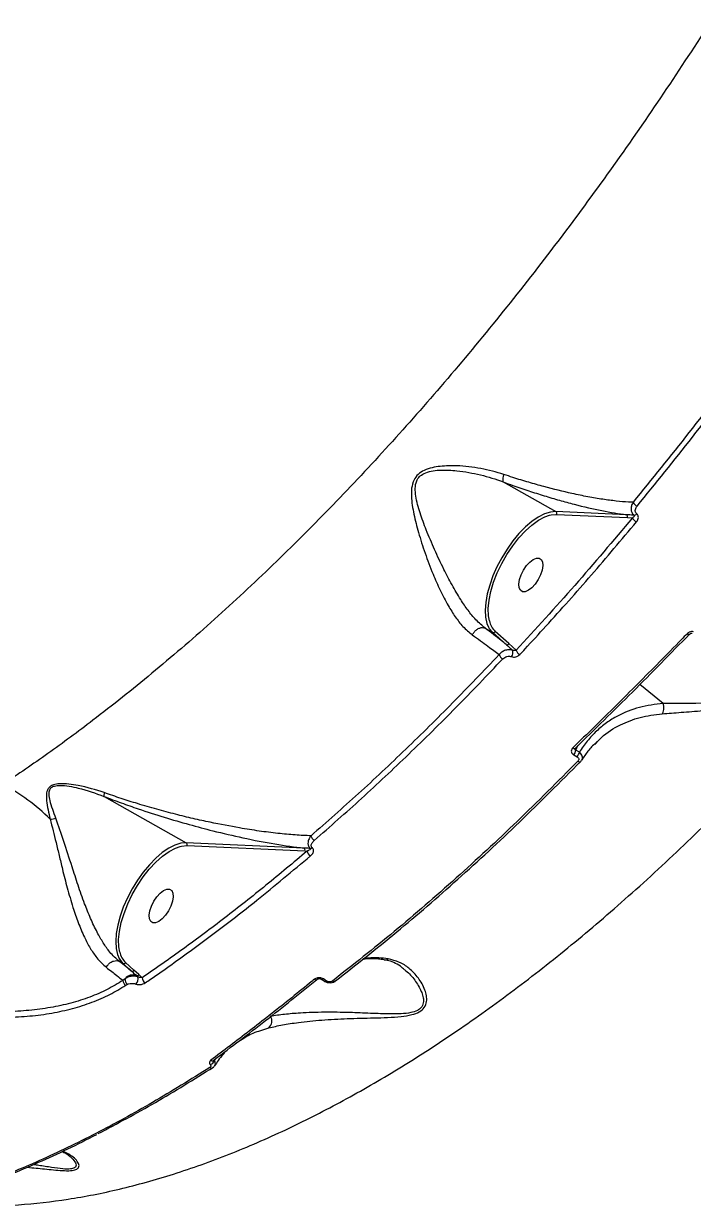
# Model space of a CAD drawing. Header units: millimetres. Extents: x -8422 to 28150, y -6982 to 5510.
# Drawn here: x 4501.1 to 4660.3, y 1395.6 to 1677.8 of the extents above; entities that cross this region are included whole.
import ezdxf

# ---------------------------------------------------------------- set-up
doc = ezdxf.new("R2010")
doc.units = ezdxf.units.MM
doc.layers.add('DIKOM_ОБЪЕКТ', color=7, linetype='Continuous')
doc.layers.add('DIKOM_РАЗМЕР_ОБЪЕКТА', color=7, linetype='Continuous')
doc.styles.add('style1', font='arial.ttf', dxfattribs={"width": 0.8})
doc.dimstyles.new('1-50', dxfattribs={"dimtxt": 300, "dimasz": 200, "dimexe": 100, "dimexo": 0, "dimgap": 100, "dimtad": 1, "dimdec": 0, "dimtxsty": 'style1', "dimcen": 0, "dimclrd": 7, "dimclre": 7, "dimadec": 1, "dimazin": 2, "dimtfac": 1, "dimtdec": 0, "dimtmove": 1, "dimatfit": 3, "dimfxl": 0, "dimlwd": 25, "dimlwe": 18, "dimarcsym": 0})

# ---------------------------------------------------------------- blocks, each defined once
blk = doc.blocks.new('*D1')
at = {"layer": 'Defpoints', "color": 0, "transparency": 16777216}
for p in [(-5348.28, 1737.01), (6047.45, 1360.22), (6047.45, -3315.33)]:
    blk.add_point(p, dxfattribs=at)
at = {"layer": 'DIKOM_РАЗМЕР_ОБЪЕКТА', "color": 7, "lineweight": 18, "transparency": 16777216}
for p, q in [((-5348.28, 1737.01), (-5348.28, -3415.33)), ((6047.45, 1360.22), (6047.45, -3415.33))]:
    blk.add_line(p, q, dxfattribs=at)
at = {"layer": 'DIKOM_РАЗМЕР_ОБЪЕКТА', "color": 7, "lineweight": 25, "transparency": 16777216}
blk.add_line((-5148.28, -3315.33), (5847.45, -3315.33), dxfattribs=at)
at = {"layer": 'DIKOM_РАЗМЕР_ОБЪЕКТА', "color": 7, "transparency": 16777216}
for points in [[(-5148.28, -3282), (-5148.28, -3348.67), (-5348.28, -3315.33)], [(5847.45, -3282), (5847.45, -3348.67), (6047.45, -3315.33)]]:
    blk.add_solid(points, dxfattribs=at)
at = {"layer": 'DIKOM_РАЗМЕР_ОБЪЕКТА', "color": 0, "transparency": 16777216, "insert": (349.59, -3062.16), "char_height": 300, "attachment_point": 5, "style": 'style1'}
blk.add_mtext('11400', dxfattribs=at)

msp = doc.modelspace()

# ---------------------------------------------------------------- linework, layer by layer
at = {"layer": 'DIKOM_ОБЪЕКТ', "color": 7, "linetype": 'Continuous', "lineweight": 15}
for p, q in [((4615.27, 1568.6), (4627.8, 1561.54)), ((4644.66, 1560.78), (4627.8, 1561.54)), ((4627.99, 1560.87), (4644.85, 1560.11)), ((4644.85, 1560.11), (4646.06, 1560.06)), ((4610.94, 1533.79), (4610.94, 1533.79)), ((4610.94, 1533.79), (4612.7, 1532.79)), ((4612.7, 1532.79), (4615.97, 1529.88)), ((4616.62, 1530.09), (4613.35, 1533)), ((4618.33, 1528.52), (4616.62, 1530.09)), ((4653.37, 1515.81), (4647.79, 1520.31)), ((4632.6, 1504.67), (4633.07, 1505.78)), ((4633.41, 1504.22), (4632.6, 1504.67)), ((4637.06, 1506.03), (4637.42, 1506.41)), ((4632.07, 1503.59), (4632.88, 1503.14)), ((4633.75, 1502.04), (4633.93, 1502.3)), ((4520.2, 1493.68), (4539.78, 1482.64)), ((4567.83, 1481.37), (4539.78, 1482.64)), ((4539.98, 1481.97), (4568.02, 1480.7)), ((4568.02, 1480.7), (4568.58, 1480.67)), ((4523.79, 1454.4), (4523.79, 1454.4)), ((4523.79, 1454.4), (4524.69, 1453.89)), ((4526.69, 1452.11), (4523.79, 1454.4)), ((4524.69, 1453.89), (4526.69, 1452.11)), ((4527.34, 1452.31), (4525.34, 1454.1)), ((4528.49, 1451.27), (4527.34, 1452.31)), ((4529.32, 1450.5), (4528.49, 1451.27)), ((4525.2, 1450.26), (4524.7, 1449.85)), ((4525.39, 1448.69), (4525.75, 1448.89)), ((4573.21, 1449.69), (4572.45, 1450.19)), ((4557.57, 1437.93), (4559.47, 1438.56)), ((4546.67, 1431.11), (4546.5, 1430.76)), ((4548.9, 1432.51), (4548.67, 1432.25)), ((4546.33, 1430.78), (4546.33, 1430.78))]:
    msp.add_line(p, q, dxfattribs=at)
at = {"layer": 'DIKOM_ОБЪЕКТ', "color": 7, "linetype": 'Continuous', "lineweight": 15, "flags": 128}
for points in [[(4627.8, 1561.54), (4626.51, 1561.42), (4625.11, 1560.98), (4623.63, 1560.23), (4622.1, 1559.19), (4620.56, 1557.88), (4619.03, 1556.32), (4617.56, 1554.56), (4616.18, 1552.62), (4614.91, 1550.56), (4613.78, 1548.41), (4612.82, 1546.23), (4612.05, 1544.05), (4611.48, 1541.93), (4611.12, 1539.92), (4610.99, 1538.05), (4611.09, 1536.37), (4611.41, 1534.91), (4611.81, 1533.97)], [(4626.33, 1560.66), (4626.67, 1560.74), (4627.99, 1560.87)], [(4611.98, 1535.5), (4611.76, 1536.72), (4611.71, 1538.48), (4611.9, 1540.44), (4612.33, 1542.54), (4612.99, 1544.73), (4613.86, 1546.97), (4614.93, 1549.19), (4616.16, 1551.35), (4617.53, 1553.39), (4619.01, 1555.26), (4620.56, 1556.92), (4622.13, 1558.33), (4623.7, 1559.46), (4625.22, 1560.26), (4626.33, 1560.66)], [(4619.07, 1543.41), (4619, 1544.28), (4619.16, 1545.33), (4619.54, 1546.47), (4620.11, 1547.61), (4620.82, 1548.66), (4621.61, 1549.53), (4622.42, 1550.16), (4623.19, 1550.48), (4623.84, 1550.48), (4624.34, 1550.16), (4624.63, 1549.54), (4624.7, 1548.67), (4624.54, 1547.62), (4624.15, 1546.48), (4623.59, 1545.33), (4622.88, 1544.29), (4622.09, 1543.41), (4621.28, 1542.79), (4620.51, 1542.46), (4619.85, 1542.46), (4619.36, 1542.79), (4619.07, 1543.41)], [(4673.13, 1536.62), (4675.82, 1533.86), (4678.29, 1529.92), (4679.78, 1526.61), (4680.68, 1522.92), (4680.59, 1520.42), (4680.41, 1519.83), (4679.56, 1518.47), (4678.28, 1517.51), (4676.41, 1516.8), (4674.06, 1516.33), (4671.69, 1516.09), (4667.03, 1515.88), (4661.16, 1515.81), (4655.76, 1515.8), (4653.38, 1515.81), (4653.38, 1515.81), (4653.38, 1515.81)], [(4611.81, 1533.97), (4611.96, 1533.71), (4612.7, 1532.79)], [(4659.06, 1532.43), (4659.18, 1532.36), (4659.3, 1532.3), (4659.4, 1532.26), (4659.5, 1532.24), (4659.57, 1532.24), (4659.63, 1532.27), (4659.64, 1532.28)], [(4631.86, 1505.25), (4631.98, 1505.18), (4632.1, 1505.13), (4632.21, 1505.09), (4632.31, 1505.08), (4632.4, 1505.1), (4632.46, 1505.13), (4632.48, 1505.14)], [(4632.48, 1505.14), (4632.51, 1505.18), (4632.54, 1505.25)], [(4633.06, 1502.08), (4633.18, 1502.01), (4633.29, 1501.96), (4633.4, 1501.93), (4633.5, 1501.92), (4633.58, 1501.93), (4633.66, 1501.95), (4633.71, 1501.99), (4633.75, 1502.04)], [(4539.78, 1482.64), (4538.49, 1482.52), (4537.09, 1482.08), (4535.61, 1481.33), (4534.08, 1480.29), (4532.54, 1478.98), (4531.02, 1477.42), (4529.55, 1475.66), (4528.16, 1473.72), (4526.89, 1471.66), (4525.76, 1469.51), (4524.8, 1467.32), (4524.03, 1465.15), (4523.46, 1463.03), (4523.11, 1461.02), (4522.98, 1459.15), (4523.07, 1457.47), (4523.4, 1456.01), (4523.79, 1455.07)], [(4523.96, 1456.6), (4523.74, 1457.82), (4523.69, 1459.58), (4523.88, 1461.53), (4524.31, 1463.63), (4524.97, 1465.83), (4525.84, 1468.06), (4526.91, 1470.29), (4528.15, 1472.45), (4529.52, 1474.49), (4530.99, 1476.36), (4532.54, 1478.02), (4534.11, 1479.43), (4535.68, 1480.55), (4537.21, 1481.36), (4538.31, 1481.76)], [(4538.31, 1481.76), (4538.65, 1481.84), (4539.98, 1481.97)], [(4531.05, 1464.51), (4530.98, 1465.38), (4531.14, 1466.43), (4531.52, 1467.57), (4532.09, 1468.71), (4532.8, 1469.76), (4533.59, 1470.63), (4534.4, 1471.25), (4535.17, 1471.58), (4535.83, 1471.58), (4536.32, 1471.26), (4536.61, 1470.63), (4536.68, 1469.76), (4536.52, 1468.72), (4536.14, 1467.57), (4535.57, 1466.43), (4534.86, 1465.38), (4534.07, 1464.51), (4533.26, 1463.89), (4532.49, 1463.56), (4531.84, 1463.56), (4531.34, 1463.89), (4531.05, 1464.51)], [(4523.79, 1455.07), (4523.94, 1454.81), (4524.69, 1453.89)], [(4574.58, 1449.69), (4574.7, 1449.62), (4574.81, 1449.58), (4574.93, 1449.55), (4575.03, 1449.55), (4575.13, 1449.57), (4575.22, 1449.6), (4575.29, 1449.66), (4575.35, 1449.73)], [(4546.1, 1429.05), (4546.17, 1429.11), (4546.24, 1429.19)]]:
    msp.add_lwpolyline(points, dxfattribs=at)
at = {"layer": 'DIKOM_ОБЪЕКТ', "color": 7, "linetype": 'Continuous', "lineweight": 15}
for centre, radius, start, end in [((4648.35, 1565.01), 2.49, 210.5428, 241.4959), ((4627.51, 1561.09), 0.531, 335.2545, 56.9663), ((4644.37, 1560.33), 0.53, 335.1766, 57.0445), ((4646.38, 1561.64), 0.954, 272.9614, 318.3569), ((4648.12, 1561.16), 2.34, 208.0552, 242.0058), ((4617.06, 1536.67), 5.22, 192.9156, 224.7134), ((4612.92, 1533.24), 0.499, 244.3495, 330.4816), ((4616.19, 1530.33), 0.5, 244.3501, 330.4798), ((4616.13, 1528.18), 1.97, 201.6818, 241.3435), ((4616.04, 1527.99), 1.57, 319.967, 18.1574), ((4620.14, 1529.17), 1.92, 199.8424, 241.9158), ((4630.49, 1505.03), 2.13, 317.7668, 350.4651), ((4631.3, 1504.59), 2.14, 317.7089, 350.2839), ((4472.61, 1452.86), 49.63, 45.5267, 61.6592), ((4507.48, 1492.46), 4.18, 268.6895, 287.506), ((4539.49, 1482.19), 0.53, 335.177, 57.0437), ((4571.06, 1484.6), 1.6, 190.9788, 240.8003), ((4567.54, 1480.92), 0.531, 335.2549, 56.9662), ((4570.11, 1480.86), 1.54, 187.1012, 241.2466), ((4569.41, 1482.01), 0.725, 267.5674, 306.6626), ((4529.05, 1457.77), 5.23, 192.9417, 224.6873), ((4524.9, 1454.34), 0.5, 244.3524, 330.4783), ((4587.09, 1456.19), 1.44, 262.9331, 302.5198), ((4527.11, 1448.7), 2.46, 71.8032, 140.8527), ((4526.91, 1452.56), 0.5, 244.3523, 330.477), ((4526.5, 1450.29), 1.82, 314.4206, 12.3869), ((4528.05, 1451.52), 0.51, 250.8887, 329.7221), ((4526.09, 1449.9), 1.39, 181.8274, 239.7839), ((4526.76, 1450.08), 1.57, 173.7396, 229.8761), ((4530.69, 1450.46), 1.37, 178.4488, 240.4425), ((4570.72, 1450.61), 0.59, 230.9491, 304.7491), ((4572.14, 1450.49), 0.431, 247.8511, 316.053), ((4572.9, 1450), 0.433, 248.4731, 315.9642), ((4558.03, 1440.17), 2.15, 311.6985, 31.8172), ((4546.03, 1431.17), 0.493, 291.4503, 336.0073), ((4547.76, 1433.1), 1.18, 317.8121, 344.1839), ((4545.8, 1429.59), 0.616, 231.5956, 298.8775), ((4545.19, 1431.15), 1.37, 283.4035, 343.6732), ((4545.99, 1431.41), 0.73, 237.4075, 287.931)]:
    msp.add_arc(centre, radius, start, end, dxfattribs=at)
for points, knots in [([(4774.52, 2019.16), (4774.73, 2014.22), (4775.15, 2004.35), (4774.85, 1988.73), (4773.84, 1972.42), (4772.03, 1955.39), (4769.43, 1937.7), (4766.09, 1919.73), (4762.04, 1901.55), (4757.32, 1883.23), (4751.86, 1864.48), (4745.65, 1845.34), (4738.68, 1825.87), (4731.1, 1806.5), (4722.97, 1787.28), (4714.32, 1768.29), (4705.03, 1749.21), (4695.08, 1730.11), (4684.51, 1711.05), (4673.54, 1692.45), (4662.22, 1674.36), (4650.59, 1656.81), (4638.47, 1639.54), (4625.89, 1622.62), (4612.88, 1606.12), (4599.71, 1590.37), (4586.43, 1575.43), (4573.09, 1561.31), (4559.48, 1547.8), (4545.64, 1534.96), (4531.6, 1522.86), (4518.66, 1512.56), (4506.84, 1503.79), (4499.73, 1498.96), (4496.17, 1496.54)], [0, 0, 0, 0, 0.031178, 0.062381, 0.093559, 0.125644, 0.157755, 0.18984, 0.22102, 0.252224, 0.283405, 0.31549, 0.347601, 0.379686, 0.410889, 0.442116, 0.473319, 0.505426, 0.537559, 0.569665, 0.60092, 0.632198, 0.663452, 0.69561, 0.727794, 0.759952, 0.791284, 0.822641, 0.853973, 0.886209, 0.918471, 0.950707, 0.975331, 1, 1, 1, 1]), ([(5235.76, 1864.88), (5236.82, 1865.57), (5238.95, 1866.94), (5240.91, 1867.9), (5242.09, 1868.18), (5242.55, 1867.86), (5242.4, 1866.97), (5241.62, 1865.49), (5240.18, 1863.39), (5238.06, 1860.66), (5235.29, 1857.33), (5231.9, 1853.45), (5227.92, 1849.04), (5223.38, 1844.12), (5218.25, 1838.67), (5212.49, 1832.63), (5206.07, 1826), (5198.99, 1818.76), (5191.34, 1811.01), (5183.2, 1802.83), (5174.6, 1794.25), (5165.59, 1785.31), (5156.09, 1775.94), (5146.02, 1766.06), (5135.38, 1755.67), (5124.17, 1744.77), (5112.53, 1733.49), (5100.57, 1721.95), (5088.33, 1710.18), (5075.84, 1698.21), (5063.02, 1685.95), (5049.75, 1673.31), (5036.06, 1660.3), (5021.95, 1646.93), (5007.58, 1633.36), (4992.4, 1619.04), (4976.38, 1603.98), (4959.53, 1588.19), (4942.39, 1572.16), (4924.97, 1555.92), (4907.33, 1539.52), (4890.53, 1523.94), (4874.63, 1509.22), (4859.64, 1495.39), (4844.69, 1481.62), (4829.66, 1467.81), (4814.58, 1453.98), (4799.47, 1440.17), (4784.52, 1426.53), (4769.88, 1413.21), (4755.58, 1400.24), (4741.64, 1387.61), (4727.93, 1375.24), (4714.37, 1363.03), (4700.97, 1351), (4687.77, 1339.2), (4674.92, 1327.74), (4662.57, 1316.76), (4650.72, 1306.27), (4639.37, 1296.27), (4628.44, 1286.67), (4617.84, 1277.42), (4607.62, 1268.53), (4597.8, 1260.05), (4588.5, 1252.06), (4579.82, 1244.66), (4571.76, 1237.85), (4564.31, 1231.61), (4557.41, 1225.9), (4551.01, 1220.67), (4545.14, 1215.95), (4539.83, 1211.77), (4535.15, 1208.17), (4531.14, 1205.21), (4527.8, 1202.85), (4525.1, 1201.09), (4523.01, 1199.91), (4521.53, 1199.3), (4520.69, 1199.29), (4520.5, 1199.88), (4520.96, 1201.08), (4521.93, 1202.66), (4523.16, 1204.39), (4524.08, 1205.57), (4524.54, 1206.16)], [0, 0, 0, 0, 0.014465, 0.028965, 0.040896, 0.052838, 0.06478, 0.076711, 0.088989, 0.101279, 0.113569, 0.125847, 0.137779, 0.149722, 0.161665, 0.173598, 0.185878, 0.198169, 0.210461, 0.222741, 0.234655, 0.246579, 0.258503, 0.270416, 0.282674, 0.294944, 0.307213, 0.319472, 0.331406, 0.34335, 0.355294, 0.367228, 0.379509, 0.391801, 0.404093, 0.416374, 0.43016, 0.443953, 0.457739, 0.471823, 0.485915, 0.499998, 0.511916, 0.523844, 0.535771, 0.547689, 0.559953, 0.572228, 0.584503, 0.596767, 0.608684, 0.620612, 0.63254, 0.644457, 0.65672, 0.668993, 0.681267, 0.69353, 0.705463, 0.717406, 0.729349, 0.741282, 0.753561, 0.765852, 0.778142, 0.790422, 0.802353, 0.814295, 0.826236, 0.838167, 0.850446, 0.862736, 0.875027, 0.887306, 0.899222, 0.911149, 0.923075, 0.934991, 0.947253, 0.959525, 0.971798, 0.98406, 0.992027, 1, 1, 1, 1]), ([(4520.8, 1155.4), (4520.8, 1155.39), (4520.82, 1155.17), (4521.47, 1155.34), (4522.83, 1155.96), (4524.98, 1157.31), (4527.8, 1159.29), (4531.29, 1161.89), (4535.4, 1165.08), (4540.11, 1168.85), (4545.44, 1173.21), (4551.45, 1178.2), (4558.15, 1183.83), (4565.55, 1190.12), (4573.57, 1197), (4582.11, 1204.38), (4591.14, 1212.23), (4600.63, 1220.52), (4610.64, 1229.32), (4621.26, 1238.68), (4632.49, 1248.63), (4644.32, 1259.15), (4656.62, 1270.13), (4669.25, 1281.43), (4682.16, 1293.03), (4695.33, 1304.88), (4708.86, 1317.09), (4722.85, 1329.75), (4737.3, 1342.86), (4752.2, 1356.4), (4767.37, 1370.22), (4782.64, 1384.15), (4797.98, 1398.18), (4813.36, 1412.27), (4828.9, 1426.53), (4844.71, 1441.07), (4860.78, 1455.87), (4877.09, 1470.92), (4893.45, 1486.03), (4910.5, 1501.81), (4928.21, 1518.23), (4946.55, 1535.26), (4964.92, 1552.35), (4983.27, 1569.46), (5001.57, 1586.55), (5018.71, 1602.59), (5034.7, 1617.59), (5049.56, 1631.55), (5064.17, 1645.3), (5078.63, 1658.95), (5092.92, 1672.46), (5107, 1685.81), (5120.72, 1698.83), (5133.89, 1711.38), (5146.53, 1723.45), (5158.62, 1735.03), (5170.27, 1746.22), (5181.57, 1757.11), (5192.47, 1767.66), (5202.96, 1777.84), (5212.9, 1787.54), (5222.19, 1796.64), (5230.83, 1805.16), (5238.83, 1813.09), (5246.25, 1820.49), (5253.14, 1827.42), (5259.46, 1833.85), (5265.19, 1839.74), (5270.27, 1845.04), (5274.62, 1849.68), (5278.27, 1853.67), (5281.23, 1857.03), (5283.54, 1859.78), (5285.22, 1861.97), (5286.17, 1863.48), (5286.51, 1864.3), (5286.29, 1864.4), (5286.23, 1864.42)], [0, 0, 0, 0, 0.001026, 0.014265, 0.027883, 0.041515, 0.055146, 0.068765, 0.082025, 0.095295, 0.108566, 0.121825, 0.135471, 0.149129, 0.162788, 0.176434, 0.189694, 0.202966, 0.216238, 0.229498, 0.243144, 0.256803, 0.270461, 0.284108, 0.297351, 0.310606, 0.32386, 0.337103, 0.35073, 0.36437, 0.378009, 0.391636, 0.40488, 0.418136, 0.431392, 0.444636, 0.458265, 0.471907, 0.485548, 0.499177, 0.514498, 0.529828, 0.545148, 0.5608, 0.576461, 0.592112, 0.605374, 0.618647, 0.63192, 0.645182, 0.658829, 0.672489, 0.686148, 0.699796, 0.713035, 0.726285, 0.739535, 0.752774, 0.766397, 0.780031, 0.793666, 0.807288, 0.820549, 0.833821, 0.847093, 0.860354, 0.874002, 0.887662, 0.901323, 0.914971, 0.928227, 0.941495, 0.954762, 0.968018, 0.981661, 0.995317, 1, 1, 1, 1]), ([(4470.63, 1398.13), (4473.22, 1397.65), (4478.97, 1396.6), (4488.7, 1396), (4499.76, 1396.22), (4511.6, 1397.56), (4523.93, 1399.98), (4536.74, 1403.54), (4549.97, 1408.26), (4563.2, 1413.99), (4576.36, 1420.64), (4589.41, 1428.12), (4602.69, 1436.62), (4616.16, 1446.17), (4629.79, 1456.75), (4643.56, 1468.4), (4657.42, 1481.11), (4671.39, 1494.93), (4685.25, 1509.69), (4698.69, 1525.01), (4711.6, 1540.74), (4723.97, 1556.76), (4736.15, 1573.5), (4748.1, 1590.93), (4759.77, 1609.01), (4770.84, 1627.23), (4781.31, 1645.5), (4791.16, 1663.75), (4800.64, 1682.39), (4809.68, 1701.37), (4818.29, 1720.62), (4823.56, 1733.5), (4826.19, 1739.94)], [0, 0, 0, 0, 0.024986, 0.055488, 0.089207, 0.122952, 0.156671, 0.191384, 0.226125, 0.260838, 0.293496, 0.326179, 0.358837, 0.392437, 0.426065, 0.459665, 0.494481, 0.529296, 0.564612, 0.599928, 0.633097, 0.666292, 0.699462, 0.733598, 0.767762, 0.801899, 0.834468, 0.867061, 0.899631, 0.933079, 0.966552, 1, 1, 1, 1]), ([(4943.57, 1645.43), (4939.06, 1641.31), (4930.02, 1633.07), (4916.19, 1620.49), (4902.19, 1607.8), (4887.45, 1594.47), (4871.98, 1580.51), (4855.8, 1565.95), (4839.56, 1551.36), (4823.34, 1536.81), (4807.22, 1522.37), (4791.42, 1508.23), (4775.97, 1494.41), (4760.89, 1480.93), (4746.06, 1467.67), (4731.55, 1454.69), (4717.42, 1442.06), (4703.46, 1429.56), (4689.74, 1417.27), (4676.31, 1405.22), (4663.49, 1393.71), (4651.49, 1382.94), (4640.34, 1372.92), (4630, 1363.63), (4620.33, 1354.96), (4611.38, 1346.94), (4603.19, 1339.61), (4595.82, 1333.04), (4589.28, 1327.25), (4583.55, 1322.21), (4578.58, 1317.88), (4574.41, 1314.31), (4570.99, 1311.44), (4569.4, 1310.18), (4568.61, 1309.56)], [0, 0, 0, 0, 0.028458, 0.056951, 0.085444, 0.113902, 0.145926, 0.178052, 0.21023, 0.242406, 0.274529, 0.30655, 0.337558, 0.368663, 0.399818, 0.430971, 0.462074, 0.493079, 0.525948, 0.558875, 0.591803, 0.624672, 0.656167, 0.687761, 0.719407, 0.751054, 0.782652, 0.81415, 0.845049, 0.876038, 0.907073, 0.93811, 0.9691, 1, 1, 1, 1]), ([(4697.41, 1633.12), (4693.35, 1627.09), (4685.23, 1615.03), (4672.56, 1597.45), (4659.58, 1580.26), (4650.66, 1569.25), (4646.2, 1563.75)], [0, 0, 0, 0, 0.248596, 0.497194, 0.748596, 1, 1, 1, 1]), ([(4647.16, 1562.83), (4651.58, 1568.28), (4660.41, 1579.19), (4673.38, 1596.34), (4686.13, 1614.01), (4694.36, 1626.24), (4698.47, 1632.35)], [0, 0, 0, 0, 0.248596, 0.497194, 0.748597, 1, 1, 1, 1]), ([(4615.39, 1570.41), (4613.6, 1570.92), (4609.97, 1571.96), (4604.83, 1572.51), (4600.92, 1572.45), (4598.33, 1572.04), (4596.5, 1571.46), (4594.95, 1570.47), (4593.86, 1568.99), (4593.4, 1567.15), (4593.36, 1564.42), (4593.94, 1560.9), (4595.1, 1556.4), (4596.63, 1551.62), (4598.38, 1547), (4600.24, 1542.78), (4602.01, 1539.34), (4603.84, 1536.43), (4605.73, 1533.96), (4607.16, 1532.78), (4607.92, 1532.15)], [0, 0, 0, 0, 0.086351, 0.174679, 0.233618, 0.263511, 0.294118, 0.321204, 0.348564, 0.382668, 0.415428, 0.48443, 0.555015, 0.633368, 0.713307, 0.776075, 0.840409, 0.890541, 0.942132, 1, 1, 1, 1]), ([(4610.94, 1533.79), (4610.94, 1533.79), (4610.27, 1534.34), (4608.79, 1535.62), (4606.9, 1537.98), (4604.99, 1540.78), (4603.06, 1544.08), (4600.97, 1548.08), (4598.9, 1552.48), (4597.01, 1556.98), (4595.41, 1561.22), (4594.52, 1564.52), (4594.26, 1567.08), (4594.5, 1568.69), (4595.11, 1569.64), (4595.82, 1570.31), (4596.88, 1570.91), (4598.6, 1571.31), (4601.1, 1571.5), (4604.89, 1571.28), (4609.89, 1570.39), (4613.5, 1569.28), (4615.26, 1568.61), (4615.26, 1568.61)], [0, 0, 0, 0, 0.000013, 0.056503, 0.107341, 0.15824, 0.222958, 0.287761, 0.368859, 0.450023, 0.520636, 0.591049, 0.622898, 0.654736, 0.675585, 0.679421, 0.704102, 0.73317, 0.762432, 0.821525, 0.91072, 0.999911, 1, 1, 1, 1]), ([(4615.39, 1570.41), (4615.38, 1570.36), (4615.3, 1570.06), (4615.19, 1569.53), (4615.15, 1568.93), (4615.23, 1568.72), (4615.26, 1568.61)], [0, 0, 0, 0, 0.056245, 0.368524, 0.684257, 1, 1, 1, 1]), ([(4646.2, 1563.75), (4645.85, 1563.77), (4644.59, 1563.82), (4642.23, 1564.03), (4639, 1564.45), (4635.48, 1565.04), (4630.88, 1565.98), (4626.13, 1567.15), (4621.36, 1568.5), (4618.14, 1569.49), (4616.13, 1570.16), (4615.39, 1570.41)], [0, 0, 0, 0, 0.046562, 0.166035, 0.285506, 0.408268, 0.531016, 0.732777, 0.836339, 0.939882, 1, 1, 1, 1]), ([(4615.26, 1568.61), (4615.26, 1568.61), (4615.26, 1568.61), (4615.27, 1568.61), (4615.27, 1568.61), (4615.27, 1568.6)], [0, 0, 0, 0, 0.29671, 0.714146, 1, 1, 1, 1]), ([(4615.27, 1568.6), (4616.04, 1568.33), (4618.09, 1567.59), (4621.36, 1566.48), (4625.07, 1565.3), (4628.68, 1564.23), (4633.38, 1562.96), (4638.97, 1561.65), (4642.75, 1561.07), (4644.66, 1560.78)], [0, 0, 0, 0, 0.067089, 0.179643, 0.292215, 0.407929, 0.523645, 0.759125, 1, 1, 1, 1]), ([(4646.2, 1563.75), (4646.1, 1563.57), (4645.86, 1563.14), (4645.7, 1562.44), (4645.75, 1561.74), (4645.98, 1561.13), (4646.28, 1560.83), (4646.43, 1560.69)], [0, 0, 0, 0, 0.174188, 0.40365, 0.605246, 0.800059, 1, 1, 1, 1]), ([(4646.43, 1560.69), (4646.35, 1560.69), (4645.76, 1560.72), (4645.17, 1560.75), (4644.66, 1560.78)], [0, 0, 0, 0, 0.138067, 1, 1, 1, 1]), ([(4647.09, 1561.01), (4647, 1561.09), (4646.82, 1561.27), (4646.72, 1561.64), (4646.74, 1562.06), (4646.9, 1562.47), (4647.08, 1562.72), (4647.16, 1562.83)], [0, 0, 0, 0, 0.188947, 0.377461, 0.579207, 0.816489, 1, 1, 1, 1]), ([(4647.02, 1559.1), (4647.11, 1559.21), (4647.3, 1559.47), (4647.46, 1559.91), (4647.48, 1560.34), (4647.37, 1560.73), (4647.19, 1560.91), (4647.09, 1561.01)], [0, 0, 0, 0, 0.18253, 0.423791, 0.627469, 0.813466, 1, 1, 1, 1]), ([(4646.06, 1560.06), (4641.49, 1554.64), (4632.35, 1543.78), (4623.01, 1533.61), (4618.33, 1528.52)], [0, 0, 0, 0, 0.499274, 1, 1, 1, 1]), ([(4619.23, 1527.48), (4619.65, 1527.92), (4621.72, 1530.15), (4627.42, 1536.37), (4636.31, 1546.36), (4643.45, 1554.85), (4647.02, 1559.1)], [0, 0, 0, 0, 0.044141, 0.220714, 0.610012, 1, 1, 1, 1]), ([(4646.43, 1560.69), (4646.45, 1560.67), (4646.48, 1560.64), (4646.5, 1560.56), (4646.48, 1560.46), (4646.39, 1560.32), (4646.24, 1560.18), (4646.11, 1560.1), (4646.06, 1560.06)], [0, 0, 0, 0, 0.076334, 0.13231, 0.295406, 0.506103, 0.782454, 1, 1, 1, 1]), ([(4653.15, 1513.38), (4654.62, 1513.49), (4657.6, 1513.71), (4662.82, 1514.12), (4667.48, 1514.52), (4671.36, 1514.97), (4674.37, 1515.48), (4677.09, 1516.22), (4679.34, 1517.39), (4680.82, 1518.97), (4681.49, 1520.79), (4681.65, 1522.59), (4681.49, 1525.05), (4680.74, 1528.08), (4679.31, 1531.63), (4677.42, 1534.85), (4675.31, 1537.08), (4673.2, 1538.32), (4671.82, 1538.45), (4671.12, 1538.52)], [0, 0, 0, 0, 0.082706, 0.167768, 0.252792, 0.296584, 0.340314, 0.385155, 0.416775, 0.448696, 0.482869, 0.514002, 0.545843, 0.619986, 0.695632, 0.785269, 0.877253, 0.937863, 1, 1, 1, 1]), ([(4607.92, 1532.15), (4607.94, 1532.19), (4608.07, 1532.45), (4608.41, 1532.93), (4609, 1533.48), (4609.69, 1533.84), (4610.38, 1533.98), (4610.75, 1533.85), (4610.94, 1533.79)], [0, 0, 0, 0, 0.031897, 0.209705, 0.407278, 0.604855, 0.802419, 1, 1, 1, 1]), ([(4615.97, 1529.88), (4615.59, 1530.19), (4614.1, 1531.4), (4612.29, 1532.77), (4610.94, 1533.79)], [0, 0, 0, 0, 0.257818, 1, 1, 1, 1]), ([(4660.61, 1532.92), (4660.44, 1532.94), (4660.1, 1532.97), (4659.59, 1532.82), (4659.25, 1532.61), (4659.1, 1532.47), (4659.06, 1532.43)], [0, 0, 0, 0, 0.305303, 0.611413, 0.912556, 1, 1, 1, 1]), ([(4660.31, 1532.47), (4660.29, 1532.48), (4660.22, 1532.49), (4660.07, 1532.49), (4659.89, 1532.44), (4659.75, 1532.37), (4659.67, 1532.31), (4659.65, 1532.28), (4659.65, 1532.28)], [0, 0, 0, 0, 0.086661, 0.344289, 0.561423, 0.78385, 0.968114, 1, 1, 1, 1]), ([(4607.92, 1532.15), (4609.22, 1531.23), (4611.62, 1529.51), (4613.46, 1528.1), (4614.3, 1527.46)], [0, 0, 0, 0, 0.539506, 1, 1, 1, 1]), ([(4615.97, 1529.88), (4616.09, 1529.78), (4616.63, 1529.31), (4617.14, 1528.84), (4617.53, 1528.48)], [0, 0, 0, 0, 0.230765, 1, 1, 1, 1]), ([(4659.06, 1532.43), (4658.62, 1531.98), (4656.44, 1529.73), (4650.8, 1523.98), (4642.15, 1515.29), (4635.29, 1508.6), (4631.86, 1505.25)], [0, 0, 0, 0, 0.048064, 0.240324, 0.61988, 1, 1, 1, 1]), ([(4632.54, 1505.25), (4637.04, 1509.65), (4646.05, 1518.45), (4655.13, 1527.73), (4659.68, 1532.37)], [0, 0, 0, 0, 0.499355, 1, 1, 1, 1]), ([(4614.3, 1527.46), (4610.62, 1523.59), (4603.25, 1515.87), (4592.07, 1504.86), (4580.81, 1494.25), (4573.27, 1487.61), (4569.5, 1484.29)], [0, 0, 0, 0, 0.249101, 0.4982, 0.7491, 1, 1, 1, 1]), ([(4617.53, 1528.48), (4617.27, 1528.55), (4616.73, 1528.69), (4615.81, 1528.53), (4614.93, 1528.13), (4614.51, 1527.68), (4614.3, 1527.46)], [0, 0, 0, 0, 0.238039, 0.490666, 0.74631, 1, 1, 1, 1]), ([(4615.19, 1526.46), (4615.33, 1526.58), (4615.6, 1526.83), (4616.16, 1527.04), (4616.74, 1527.11), (4617.08, 1527.02), (4617.24, 1526.98)], [0, 0, 0, 0, 0.25834, 0.516779, 0.767739, 1, 1, 1, 1]), ([(4617.24, 1526.98), (4617.4, 1526.93), (4617.73, 1526.84), (4618.29, 1526.91), (4618.83, 1527.12), (4619.1, 1527.36), (4619.23, 1527.48)], [0, 0, 0, 0, 0.233863, 0.482483, 0.741361, 1, 1, 1, 1]), ([(4618.33, 1528.52), (4618.27, 1528.5), (4618.15, 1528.45), (4617.94, 1528.42), (4617.74, 1528.42), (4617.6, 1528.45), (4617.55, 1528.47), (4617.53, 1528.48)], [0, 0, 0, 0, 0.291848, 0.567308, 0.803661, 0.94404, 1, 1, 1, 1]), ([(4570.28, 1483.2), (4574.04, 1486.5), (4581.55, 1493.11), (4592.8, 1503.7), (4604.03, 1514.76), (4611.47, 1522.56), (4615.19, 1526.46)], [0, 0, 0, 0, 0.249099, 0.498201, 0.7491, 1, 1, 1, 1]), ([(4653.37, 1515.81), (4651.45, 1515.59), (4647.55, 1515.12), (4643.15, 1513.31), (4639.84, 1511.25), (4637.43, 1509.26), (4635.24, 1506.95), (4634.02, 1505.13), (4633.41, 1504.22)], [0, 0, 0, 0, 0.228249, 0.462054, 0.594493, 0.726932, 0.863465, 1, 1, 1, 1]), ([(4653.15, 1513.38), (4653.17, 1513.41), (4653.25, 1513.52), (4653.42, 1513.83), (4653.56, 1514.37), (4653.59, 1515.1), (4653.45, 1515.56), (4653.38, 1515.81)], [0, 0, 0, 0, 0.051364, 0.196591, 0.449238, 0.701886, 1, 1, 1, 1]), ([(4653.38, 1515.81), (4653.38, 1515.81), (4653.38, 1515.81), (4653.37, 1515.81), (4653.37, 1515.81), (4653.37, 1515.81)], [0, 0, 0, 0, 0.335873, 0.783506, 1, 1, 1, 1]), ([(4637.42, 1506.41), (4637.83, 1506.87), (4639.45, 1508.67), (4642.97, 1510.75), (4647.8, 1512.72), (4651.35, 1513.16), (4653.15, 1513.38)], [0, 0, 0, 0, 0.105609, 0.422344, 0.708157, 1, 1, 1, 1]), ([(4631.86, 1505.25), (4631.76, 1505.13), (4631.56, 1504.91), (4631.47, 1504.5), (4631.54, 1504.12), (4631.75, 1503.8), (4631.97, 1503.66), (4632.07, 1503.59)], [0, 0, 0, 0, 0.213134, 0.426452, 0.630578, 0.828918, 1, 1, 1, 1]), ([(4632.6, 1504.67), (4632.56, 1504.68), (4632.49, 1504.7), (4632.43, 1504.75), (4632.39, 1504.81), (4632.38, 1504.87), (4632.38, 1504.95), (4632.39, 1505.01), (4632.42, 1505.06), (4632.42, 1505.06)], [0, 0, 0, 0, 0.242902, 0.432392, 0.499968, 0.699938, 0.754038, 0.97104, 1, 1, 1, 1]), ([(4632.48, 1505.14), (4632.48, 1505.14), (4632.43, 1505.1), (4632.42, 1505.07), (4632.42, 1505.07), (4632.42, 1505.07)], [0, 0, 0, 0, 0.118437, 0.787557, 1, 1, 1, 1]), ([(4637.33, 1506.46), (4636.99, 1506.14), (4636.03, 1505.21), (4634.91, 1503.81), (4634.21, 1502.65), (4633.98, 1502.27)], [0, 0, 0, 0, 0.265504, 0.75938, 1, 1, 1, 1]), ([(4633.06, 1502.08), (4628.25, 1497.24), (4618.64, 1487.57), (4604.03, 1474.08), (4589.33, 1461.3), (4579.49, 1453.56), (4574.58, 1449.69)], [0, 0, 0, 0, 0.248478, 0.496955, 0.748477, 1, 1, 1, 1]), ([(4575.35, 1449.73), (4580.2, 1453.55), (4589.9, 1461.19), (4604.52, 1473.88), (4619.17, 1487.39), (4628.89, 1497.16), (4633.75, 1502.04)], [0, 0, 0, 0, 0.248477, 0.496951, 0.748475, 1, 1, 1, 1]), ([(4632.88, 1503.14), (4632.95, 1503.1), (4633.1, 1503), (4633.24, 1502.8), (4633.29, 1502.55), (4633.24, 1502.3), (4633.12, 1502.15), (4633.06, 1502.08)], [0, 0, 0, 0, 0.179921, 0.380116, 0.581241, 0.79072, 1, 1, 1, 1]), ([(4633.93, 1502.3), (4633.97, 1502.36), (4634.13, 1502.56), (4634.17, 1503), (4634.05, 1503.52), (4633.76, 1503.94), (4633.5, 1504.15), (4633.41, 1504.22)], [0, 0, 0, 0, 0.103675, 0.355653, 0.605032, 0.854502, 1, 1, 1, 1]), ([(4520.27, 1494.58), (4518.22, 1495.23), (4515.44, 1496.11), (4511.82, 1496.65), (4509.81, 1496.75), (4508.26, 1496.53), (4507.32, 1496.06), (4506.69, 1495.31), (4506.43, 1494.16), (4506.54, 1491.84), (4507.03, 1489.77), (4507.38, 1488.28)], [0, 0, 0, 0, 0.265793, 0.359381, 0.454306, 0.51776, 0.563284, 0.608576, 0.680316, 0.768875, 1, 1, 1, 1]), ([(4508.74, 1488.47), (4508.21, 1489.9), (4507.5, 1491.85), (4507.07, 1494.08), (4507.14, 1495.16), (4507.65, 1495.86), (4508.52, 1496.25), (4509.99, 1496.36), (4511.91, 1496.15), (4515.45, 1495.38), (4518.2, 1494.47), (4520.19, 1493.68), (4520.19, 1493.68)], [0, 0, 0, 0, 0.236984, 0.325278, 0.39382, 0.435136, 0.476453, 0.536454, 0.630859, 0.725787, 0.999683, 1, 1, 1, 1]), ([(4520.27, 1494.58), (4520.26, 1494.55), (4520.22, 1494.34), (4520.15, 1493.96), (4520.18, 1493.78), (4520.19, 1493.68)], [0, 0, 0, 0, 0.079436, 0.497195, 1, 1, 1, 1]), ([(4520.19, 1493.68), (4520.19, 1493.68), (4520.19, 1493.68), (4520.2, 1493.68), (4520.2, 1493.68), (4520.2, 1493.68)], [0, 0, 0, 0, 0.24227, 0.563784, 1, 1, 1, 1]), ([(4520.2, 1493.68), (4521.58, 1493.16), (4524.32, 1492.12), (4529.14, 1490.44), (4534.58, 1488.69), (4540.51, 1486.96), (4546.8, 1485.3), (4553.72, 1483.68), (4561.09, 1482.25), (4565.58, 1481.66), (4567.83, 1481.37)], [0, 0, 0, 0, 0.071765, 0.143571, 0.257678, 0.372183, 0.486518, 0.63973, 0.819857, 1, 1, 1, 1]), ([(4569.5, 1484.29), (4568.25, 1484.35), (4565.75, 1484.47), (4561.61, 1484.86), (4557.21, 1485.41), (4551.9, 1486.25), (4546.62, 1487.25), (4541.45, 1488.39), (4537.21, 1489.42), (4532.78, 1490.6), (4528.45, 1491.86), (4524.27, 1493.18), (4521.61, 1494.11), (4520.27, 1494.58)], [0, 0, 0, 0, 0.100763, 0.201526, 0.303793, 0.406054, 0.549024, 0.627943, 0.706849, 0.787296, 0.867709, 0.933556, 1, 1, 1, 1]), ([(4507.38, 1488.28), (4507.85, 1486.45), (4508.55, 1483.67), (4509.52, 1479.59), (4510.38, 1476), (4511.43, 1471.86), (4512.68, 1467.54), (4514.04, 1463.58), (4515.41, 1460.31), (4516.89, 1457.49), (4518.59, 1454.91), (4519.95, 1453.67), (4520.73, 1452.97)], [0, 0, 0, 0, 0.158902, 0.240908, 0.322893, 0.435273, 0.550561, 0.642855, 0.737652, 0.815502, 0.895509, 1, 1, 1, 1]), ([(4523.79, 1454.4), (4523.79, 1454.4), (4523.12, 1455.03), (4521.68, 1456.3), (4520, 1458.75), (4518.46, 1461.45), (4516.98, 1464.6), (4515.46, 1468.4), (4514, 1472.56), (4512.37, 1477.59), (4510.64, 1483.04), (4509.37, 1486.66), (4508.74, 1488.47)], [0, 0, 0, 0, 0.000012, 0.099885, 0.176692, 0.253572, 0.346432, 0.43939, 0.554405, 0.669538, 0.834655, 1, 1, 1, 1]), ([(4569.5, 1484.29), (4569.39, 1484.15), (4569.04, 1483.7), (4568.75, 1482.93), (4568.78, 1482.17), (4568.99, 1481.64), (4569.25, 1481.41), (4569.38, 1481.29)], [0, 0, 0, 0, 0.144083, 0.46792, 0.69007, 0.840279, 1, 1, 1, 1]), ([(4569.84, 1481.43), (4569.77, 1481.5), (4569.62, 1481.65), (4569.54, 1481.97), (4569.62, 1482.42), (4569.91, 1482.86), (4570.2, 1483.12), (4570.28, 1483.2)], [0, 0, 0, 0, 0.138887, 0.27678, 0.49658, 0.841856, 1, 1, 1, 1]), ([(4568.58, 1480.67), (4565.31, 1477.92), (4558.77, 1472.42), (4548.94, 1464.68), (4539.12, 1457.31), (4532.59, 1452.77), (4529.32, 1450.5)], [0, 0, 0, 0, 0.249315, 0.498629, 0.749315, 1, 1, 1, 1]), ([(4530.02, 1449.27), (4530.44, 1449.56), (4532.53, 1450.99), (4538, 1454.82), (4546.43, 1461), (4557.45, 1469.53), (4565.1, 1475.94), (4569.37, 1479.52)], [0, 0, 0, 0, 0.032157, 0.160792, 0.418285, 0.675777, 1, 1, 1, 1]), ([(4569.38, 1481.29), (4569.27, 1481.29), (4568.75, 1481.32), (4568.24, 1481.34), (4567.83, 1481.37)], [0, 0, 0, 0, 0.214863, 1, 1, 1, 1]), ([(4569.38, 1481.29), (4569.39, 1481.27), (4569.41, 1481.25), (4569.42, 1481.19), (4569.36, 1481.09), (4569.17, 1480.93), (4568.89, 1480.79), (4568.66, 1480.7), (4568.58, 1480.67)], [0, 0, 0, 0, 0.038192, 0.081869, 0.192021, 0.418017, 0.812437, 1, 1, 1, 1]), ([(4569.37, 1479.52), (4569.47, 1479.61), (4569.77, 1479.89), (4570.08, 1480.37), (4570.16, 1480.86), (4570.08, 1481.2), (4569.92, 1481.35), (4569.84, 1481.43)], [0, 0, 0, 0, 0.160575, 0.508165, 0.731862, 0.865363, 1, 1, 1, 1]), ([(4520.73, 1452.97), (4520.75, 1453.01), (4520.87, 1453.22), (4521.19, 1453.65), (4521.76, 1454.16), (4522.47, 1454.5), (4523.19, 1454.61), (4523.59, 1454.47), (4523.79, 1454.4)], [0, 0, 0, 0, 0.032428, 0.181728, 0.386285, 0.590853, 0.795437, 1, 1, 1, 1]), ([(4559.47, 1438.56), (4560.51, 1438.79), (4562.63, 1439.27), (4566.9, 1439.93), (4572.09, 1440.46), (4578.15, 1440.78), (4583.44, 1440.89), (4587.74, 1441), (4590.81, 1441.2), (4593.41, 1441.59), (4595.38, 1442.29), (4596.66, 1443.41), (4597.11, 1444.8), (4597.04, 1446.22), (4596.49, 1448.18), (4595.14, 1450.53), (4593.01, 1452.72), (4590.59, 1454.3), (4588.78, 1454.75), (4587.86, 1454.98)], [0, 0, 0, 0, 0.062921, 0.127791, 0.214768, 0.304164, 0.394748, 0.441536, 0.488212, 0.526841, 0.55757, 0.58854, 0.624286, 0.658204, 0.692877, 0.773924, 0.856972, 0.927788, 1, 1, 1, 1]), ([(4586.91, 1454.74), (4586.46, 1454.81), (4585.31, 1454.99), (4583.67, 1455.03), (4582.38, 1454.98), (4581.81, 1454.85), (4581.73, 1454.84)], [0, 0, 0, 0, 0.22213, 0.580176, 0.940704, 1, 1, 1, 1]), ([(4587.86, 1454.98), (4587.12, 1455.08), (4584.94, 1455.38), (4583.14, 1455.17), (4581.96, 1455.02)], [0, 0, 0, 0, 0.339485, 1, 1, 1, 1]), ([(4591.51, 1452.63), (4591.39, 1452.74), (4590.8, 1453.28), (4589.65, 1453.93), (4588.26, 1454.53), (4587.28, 1454.69), (4586.91, 1454.75)], [0, 0, 0, 0, 0.093762, 0.445032, 0.787211, 1, 1, 1, 1]), ([(4520.73, 1452.97), (4521.6, 1452.3), (4523.06, 1451.19), (4524.23, 1450.23), (4524.7, 1449.85)], [0, 0, 0, 0, 0.602584, 1, 1, 1, 1]), ([(4528.28, 1450.68), (4528.12, 1450.73), (4527.74, 1450.85), (4527, 1450.88), (4526.07, 1450.72), (4525.5, 1450.42), (4525.2, 1450.26)], [0, 0, 0, 0, 0.161591, 0.391345, 0.672398, 1, 1, 1, 1]), ([(4526.69, 1452.11), (4526.81, 1452), (4527.21, 1451.65), (4527.61, 1451.29), (4527.88, 1451.04)], [0, 0, 0, 0, 0.303012, 1, 1, 1, 1]), ([(4527.88, 1451.04), (4528, 1450.93), (4528.13, 1450.81), (4528.27, 1450.69), (4528.28, 1450.68)], [0, 0, 0, 0, 0.886482, 1, 1, 1, 1]), ([(4529.32, 1450.5), (4529.23, 1450.5), (4529.05, 1450.51), (4528.77, 1450.54), (4528.55, 1450.59), (4528.41, 1450.63), (4528.33, 1450.66), (4528.3, 1450.67), (4528.28, 1450.68)], [0, 0, 0, 0, 0.353606, 0.65006, 0.841826, 0.924594, 0.964506, 1, 1, 1, 1]), ([(4591.5, 1452.58), (4591.71, 1452.44), (4592.74, 1451.74), (4594.26, 1449.94), (4595.58, 1447.82), (4596.2, 1446.05), (4596.35, 1444.79), (4596.05, 1443.65), (4595.35, 1442.98), (4594.49, 1442.49), (4593.14, 1442.08), (4590.96, 1441.86), (4587.72, 1441.85), (4583.62, 1441.99), (4578.3, 1442.23), (4572.66, 1442.3), (4567.44, 1442.14), (4563.11, 1441.78), (4560.94, 1441.46), (4559.86, 1441.3)], [0, 0, 0, 0, 0.021918, 0.109408, 0.196749, 0.232718, 0.268566, 0.305664, 0.331458, 0.338044, 0.370436, 0.41254, 0.454957, 0.540821, 0.626825, 0.736118, 0.845268, 0.922699, 1, 1, 1, 1]), ([(4473.7, 1443.67), (4475.89, 1443.19), (4479.92, 1442.31), (4485.93, 1441.5), (4491.58, 1441.07), (4497.16, 1441), (4502.58, 1441.31), (4507.8, 1442.01), (4512.76, 1443.09), (4517.39, 1444.58), (4521.67, 1446.41), (4524.15, 1447.93), (4525.39, 1448.69)], [0, 0, 0, 0, 0.116678, 0.215085, 0.313795, 0.412201, 0.510062, 0.608225, 0.706084, 0.803955, 0.902133, 1, 1, 1, 1]), ([(4524.7, 1449.85), (4523.48, 1449.11), (4521.05, 1447.62), (4516.86, 1445.83), (4512.34, 1444.38), (4507.48, 1443.32), (4502.37, 1442.64), (4497.05, 1442.33), (4491.59, 1442.41), (4486.05, 1442.84), (4480.16, 1443.63), (4476.21, 1444.49), (4474.06, 1444.96)], [0, 0, 0, 0, 0.097772, 0.195855, 0.293629, 0.391457, 0.489594, 0.587422, 0.685896, 0.784677, 0.883154, 1, 1, 1, 1]), ([(4525.75, 1448.89), (4525.96, 1448.96), (4526.33, 1449.1), (4526.95, 1449.15), (4527.43, 1449.11), (4527.68, 1449.02), (4527.78, 1448.99)], [0, 0, 0, 0, 0.346666, 0.631235, 0.851294, 1, 1, 1, 1]), ([(4527.78, 1448.99), (4527.82, 1448.97), (4527.99, 1448.91), (4528.35, 1448.84), (4528.9, 1448.85), (4529.51, 1448.98), (4529.84, 1449.17), (4530.02, 1449.27)], [0, 0, 0, 0, 0.057947, 0.224438, 0.430006, 0.700504, 1, 1, 1, 1]), ([(4570.35, 1450.15), (4569.94, 1449.82), (4567.91, 1448.16), (4562.72, 1443.97), (4554.82, 1437.74), (4548.67, 1433.11), (4545.59, 1430.79)], [0, 0, 0, 0, 0.048064, 0.240323, 0.61988, 1, 1, 1, 1]), ([(4546.48, 1430.97), (4550.52, 1434.02), (4558.6, 1440.11), (4566.98, 1446.89), (4571.17, 1450.28)], [0, 0, 0, 0, 0.499358, 1, 1, 1, 1]), ([(4572.45, 1450.19), (4572.32, 1450.26), (4572.05, 1450.4), (4571.56, 1450.49), (4571.08, 1450.48), (4570.65, 1450.36), (4570.45, 1450.22), (4570.35, 1450.15)], [0, 0, 0, 0, 0.206389, 0.413378, 0.614183, 0.813482, 1, 1, 1, 1]), ([(4571.98, 1450.09), (4571.97, 1450.09), (4571.94, 1450.11), (4571.83, 1450.16), (4571.67, 1450.21), (4571.49, 1450.23), (4571.32, 1450.22), (4571.17, 1450.18), (4571.08, 1450.14), (4571.06, 1450.12), (4571.05, 1450.12)], [0, 0, 0, 0, 0.030502, 0.179173, 0.311362, 0.447291, 0.584871, 0.721399, 0.876665, 1, 1, 1, 1]), ([(4572.74, 1449.59), (4572.56, 1449.71), (4572.31, 1449.87), (4572.06, 1450.04), (4571.98, 1450.08)], [0, 0, 0, 0, 0.699977, 1, 1, 1, 1]), ([(4575.22, 1449.63), (4575.1, 1449.54), (4574.79, 1449.32), (4574.15, 1449.2), (4573.43, 1449.26), (4572.95, 1449.44), (4572.75, 1449.59), (4572.74, 1449.59)], [0, 0, 0, 0, 0.184066, 0.441345, 0.711196, 0.990215, 1, 1, 1, 1]), ([(4574.58, 1449.69), (4574.53, 1449.65), (4574.4, 1449.57), (4574.15, 1449.49), (4573.82, 1449.48), (4573.49, 1449.54), (4573.3, 1449.64), (4573.21, 1449.69)], [0, 0, 0, 0, 0.148865, 0.348707, 0.557313, 0.779106, 1, 1, 1, 1]), ([(4552.74, 1435.63), (4553.7, 1436.25), (4555.19, 1437.21), (4556.95, 1437.74), (4557.57, 1437.93)], [0, 0, 0, 0, 0.645998, 1, 1, 1, 1]), ([(4548.64, 1432.3), (4548.61, 1432.27), (4548.14, 1431.78), (4547.44, 1430.9), (4546.85, 1429.95), (4546.59, 1429.52)], [0, 0, 0, 0, 0.031075, 0.566911, 1, 1, 1, 1]), ([(4545.42, 1429.11), (4540.86, 1426.27), (4531.74, 1420.58), (4518.2, 1413.23), (4504.78, 1406.7), (4496.02, 1403.19), (4491.63, 1401.44)], [0, 0, 0, 0, 0.248616, 0.497232, 0.748616, 1, 1, 1, 1]), ([(4518.84, 1413.35), (4523.36, 1415.75), (4532.41, 1420.55), (4541.63, 1426.31), (4546.24, 1429.19)], [0, 0, 0, 0, 0.500001, 1, 1, 1, 1]), ([(4545.59, 1430.79), (4545.51, 1430.71), (4545.34, 1430.55), (4545.29, 1430.25), (4545.37, 1429.99), (4545.47, 1429.85), (4545.5, 1429.81)], [0, 0, 0, 0, 0.292725, 0.584936, 0.881969, 1, 1, 1, 1]), ([(4545.5, 1429.81), (4545.54, 1429.77), (4545.62, 1429.65), (4545.66, 1429.46), (4545.6, 1429.26), (4545.48, 1429.16), (4545.42, 1429.11)], [0, 0, 0, 0, 0.183601, 0.462685, 0.730986, 1, 1, 1, 1]), ([(4546.55, 1429.54), (4546.5, 1429.45), (4546.39, 1429.25), (4546.2, 1429.14), (4546.09, 1429.07)], [0, 0, 0, 0, 0.428558, 1, 1, 1, 1]), ([(4546.5, 1430.76), (4546.49, 1430.77), (4546.45, 1430.79), (4546.43, 1430.82), (4546.41, 1430.84)], [0, 0, 0, 0, 0.289217, 1, 1, 1, 1]), ([(4546.57, 1429.53), (4546.57, 1429.53), (4546.69, 1429.65), (4546.74, 1429.99), (4546.7, 1430.41), (4546.56, 1430.67), (4546.5, 1430.76)], [0, 0, 0, 0, 0.013023, 0.393621, 0.77824, 1, 1, 1, 1]), ([(4518.43, 1413.07), (4516.12, 1411.91), (4511.47, 1409.57), (4504.54, 1406.39), (4498.12, 1403.63), (4494.06, 1402.07), (4492.26, 1401.38)], [0, 0, 0, 0, 0.261425, 0.525631, 0.790729, 1, 1, 1, 1]), ([(4501.98, 1405.33), (4503.34, 1405.2), (4505.45, 1405), (4508.2, 1404.7), (4510.33, 1404.52), (4512.23, 1404.49), (4513.61, 1404.75), (4514.34, 1405.34), (4514.22, 1406.25), (4513.46, 1407.25), (4512.19, 1408.28), (4511.03, 1408.82), (4510.38, 1409.12)], [0, 0, 0, 0, 0.144043, 0.223017, 0.301824, 0.388982, 0.460725, 0.532562, 0.638796, 0.748299, 0.858103, 1, 1, 1, 1]), ([(4511.98, 1407.95), (4511.87, 1408.03), (4511.5, 1408.33), (4510.92, 1408.71), (4510.33, 1408.95), (4510.16, 1409.02)], [0, 0, 0, 0, 0.212373, 0.77081, 1, 1, 1, 1]), ([(4511.97, 1407.94), (4512.04, 1407.89), (4512.61, 1407.5), (4513.3, 1406.69), (4513.69, 1405.73), (4513.24, 1405.13), (4512.16, 1404.86), (4510.26, 1404.93), (4507.66, 1405.28), (4505.29, 1405.66), (4503.84, 1405.89), (4503.43, 1405.95)], [0, 0, 0, 0, 0.024829, 0.191703, 0.340389, 0.427671, 0.514731, 0.626422, 0.775261, 0.936693, 1, 1, 1, 1])]:
    msp.add_open_spline(points, degree=3, knots=knots, dxfattribs=at)

# ---------------------------------------------------------------- dimensions: what is measured, and where the dimension line sits
at = {"layer": 'DIKOM_РАЗМЕР_ОБЪЕКТА'}
dim = msp.add_linear_dim(base=(6047.45, -3315.33), p1=(-5348.28, 1737.01), p2=(6047.45, 1360.22), text='11400', dimstyle='1-50', override={"dimscale": 1, "dimtix": 0, "dimtofl": 1, "dimtmove": 1, "dimatfit": 3}, dxfattribs=at)
dim.commit()
dim.dimension.update_dxf_attribs({"geometry": '*D1', "text_midpoint": (349.59, -3062.16)})

doc.saveas('drawing.dxf')
